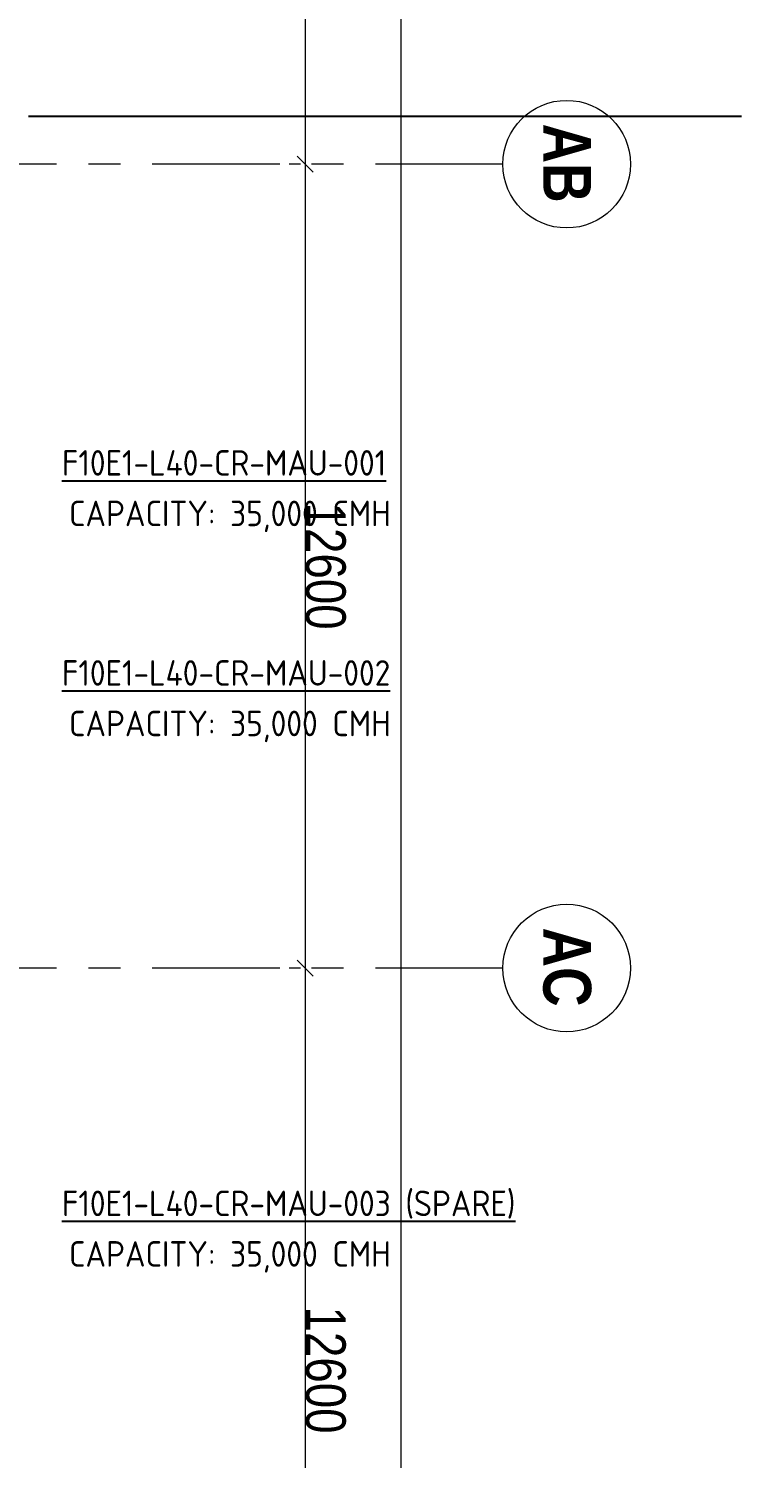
# Model space of a CAD drawing. Header units: millimetres. Extents: x 1188965 to 1321470, y -617248 to -452266.
# Drawn here: x 1310288 to 1321470, y -536343 to -513933 of the extents above; entities that cross this region are included whole.
import ezdxf

# ---------------------------------------------------------------- set-up
doc = ezdxf.new("R2010")
doc.units = ezdxf.units.MM
doc.linetypes.add('IDA - Grid Line', pattern=[3500, 2000, -500, 500, -500])
doc.layers.get('0').update_dxf_attribs({"color": 2})
doc.layers.add('000_CTCI_CSA', color=7, linetype='Continuous')
doc.layers.add('M-EQPM-TXT', color=4, linetype='Continuous')
doc.layers.add('A-_ANOTGRID_E', color=7, linetype='Continuous', lineweight=9)
doc.layers.add('A-ANOT----_D', color=7, linetype='Continuous', lineweight=9)
doc.styles.add('AA-TXT', font='isocp.shx', dxfattribs={"bigfont": 'chineset.shx'})
doc.styles.add('Arial Narrow_2', font='ARIALN.TTF', dxfattribs={"height": 625})
doc.styles.add('Arial Narrow_B', font='ARIALNB.TTF', dxfattribs={"height": 750})

# ---------------------------------------------------------------- blocks, each defined once
blk = doc.blocks.new('_Oblique')
at = {"color": 0, "linetype": 'ByBlock', "lineweight": -2}
blk.add_line((-0.5, -0.5), (0.5, 0.5), dxfattribs=at)
blk = doc.blocks.new('CTCI_Building shape and Grid line')
at = {"layer": 'A-_ANOTGRID_E', "color": 252, "linetype": 'IDA - Grid Line'}
for p, q in [((1053623, -74909), (1053623, -162419)), ((1066223, -74909), (1066223, -162419))]:
    blk.add_line(p, q, dxfattribs=at)
at = {"layer": 'A-_ANOTGRID_E', "color": 252}
for centre in [(1053623, -73909), (1066223, -73909)]:
    blk.add_circle(centre, 1000, dxfattribs=at)
at = {"layer": 'A-ANOT----_D', "color": 252}
for p, q in [((1040773, -76511), (1116873, -76511)), ((1040773, -78011), (1053873, -78011)), ((1053373, -78011), (1066473, -78011)), ((1053623, -78084), (1053623, -78261)), ((1053623, -78084), (1053623, -78261)), ((1065973, -78011), (1079073, -78011)), ((1066223, -78084), (1066223, -78261)), ((1066223, -78084), (1066223, -78261))]:
    blk.add_line(p, q, dxfattribs=at)
at = {"layer": 'A-ANOT----_D', "color": 252, "xscale": 250, "yscale": 250, "zscale": 250}
for p in [(1053623, -78011), (1066223, -78011)]:
    blk.add_blockref('_Oblique', p, dxfattribs=at)
at = {"layer": 'A-ANOT----_D', "color": 252, "xscale": 250, "yscale": 250, "zscale": 250, "rotation": 180}
for p in [(1053623, -78011), (1066223, -78011)]:
    blk.add_blockref('_Oblique', p, dxfattribs=at)
at = {"layer": 'A-_ANOTGRID_E', "color": 252, "style": 'Arial Narrow_B'}
for s, p in [('AB', (1052987, -74275)), ('AC', (1065587, -74275))]:
    blk.add_text(s, height=750, dxfattribs=at).set_placement(p)
at = {"layer": 'A-ANOT----_D', "color": 252, "char_height": 625, "width": 2375.82, "attachment_point": 5, "style": 'Arial Narrow_2'}
for insert in [(1059923, -77692), (1072523, -77692)]:
    blk.add_mtext('\\A1;12600', dxfattribs=dict(at, insert=insert))

msp = doc.modelspace()

# ---------------------------------------------------------------- linework, layer by layer
at = {"layer": '000_CTCI_CSA', "color": 252}
msp.add_lwpolyline([(1310288.338, -515308.264), (1321470.296, -515308.264)], dxfattribs=at)

# ---------------------------------------------------------------- block references
at = {"layer": '000_CTCI_CSA', "color": 252, "rotation": 270}
msp.add_blockref('CTCI_Building shape and Grid line', (1392637.874, 537564.913), dxfattribs=at)

# ---------------------------------------------------------------- texts
at = {"layer": 'M-EQPM-TXT', "style": 'AA-TXT'}
for s, p in [('%%UF10E1-L40-CR-MAU-001', (1310811.801, -520939.819)), ('%%UF10E1-L40-CR-MAU-002', (1310811.801, -524231.947)), ('%%UF10E1-L40-CR-MAU-003 (SPARE)', (1310811.801, -532545.624))]:
    msp.add_text(s, height=400, dxfattribs=at).set_placement(p)
at = {"layer": 'M-EQPM-TXT', "color": 3, "style": 'AA-TXT'}
for p in [(1310922.433, -521731.976), (1310922.433, -525024.104), (1310922.433, -533337.781)]:
    msp.add_text('CAPACITY: 35,000 CMH', height=400, dxfattribs=at).set_placement(p)

doc.saveas('drawing.dxf')
